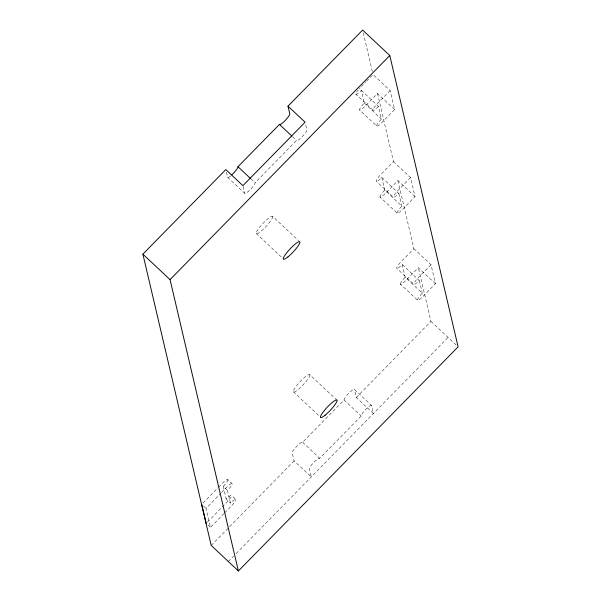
<?xml version="1.0" encoding="UTF-8"?>
<svg xmlns="http://www.w3.org/2000/svg" width="601" height="601" viewBox="0 0 601 601"><rect width="100%" height="100%" fill="white"/><g stroke="black" fill="none" stroke-linecap="round" stroke-linejoin="round"><path stroke-width="0.45" stroke-dasharray="3 2.25" d="M226.412 172.156L227.614 177.28L244.72 193.327A7.452 1.367 -46.8 0 0 250.271 189.623A7.452 1.367 -46.8 0 0 255.087 182.757L296.541 140.469A7.452 1.367 -46.8 0 0 302.1 136.765A7.452 1.367 -46.8 0 0 306.908 129.899L305.503 123.911M361.269 86.544L365.851 81.871M366.505 81.203L373.048 74.532L390.162 90.571L394.609 109.555L382.176 122.236A7.452 1.367 -46.8 0 1 376.624 125.94L359.511 109.893A7.452 1.367 -46.8 0 1 364.326 103.026L361.359 90.383A7.452 1.367 -46.8 0 1 356.077 94.312A7.452 1.367 -46.8 0 1 358.076 90.067M394.609 109.555L377.503 93.508L365.062 106.197A7.452 1.367 -46.8 0 1 359.511 109.893M390.162 90.571L377.721 103.259A7.452 1.367 -46.8 0 0 372.913 110.126L355.807 94.079M377.503 93.508L393.475 161.586L381.034 174.275A7.452 1.367 -46.8 0 0 376.226 181.141L393.332 197.188A7.452 1.367 -46.8 0 0 398.884 193.484L381.778 177.445A7.452 1.367 -46.8 0 1 376.226 181.141M415.036 196.632L397.93 180.593L385.489 193.274A7.452 1.367 -46.8 0 1 379.937 196.978L397.043 213.017A7.452 1.367 -46.8 0 0 402.602 209.321L415.036 196.632L410.581 177.633L393.475 161.586M410.581 177.633L398.14 190.314A7.452 1.367 -46.8 0 0 393.332 197.188M397.93 180.593L413.894 248.671L401.46 261.36A7.452 1.367 -46.8 0 0 396.645 268.226L413.758 284.265A7.452 1.367 -46.8 0 0 419.31 280.562L402.204 264.523A7.452 1.367 -46.8 0 1 396.645 268.226M435.462 283.71L418.356 267.67L405.915 280.359A7.452 1.367 -46.8 0 1 400.364 284.055L417.47 300.102A7.452 1.367 -46.8 0 0 423.021 296.398L435.462 283.71L431.007 264.71L413.894 248.671M431.007 264.71L418.566 277.399A7.452 1.367 -46.8 0 0 413.758 284.265M203.04 503.045L217.945 487.854M218.591 487.193L222.475 483.227A7.452 1.367 -46.8 0 1 227.892 479.666L232.174 483.677A7.452 1.367 -46.8 0 1 227.494 490.401L230.468 503.067A7.452 1.367 -46.8 0 1 235.885 499.506L231.61 495.494M224.083 513.502L210.478 527.377L206.023 508.378L220.92 493.181M221.574 492.519L226.75 487.238A7.452 1.367 -46.8 0 1 232.174 483.677M207.503 522.044L228.23 500.821A7.452 1.367 -46.8 0 0 231.513 495.337A7.452 1.367 -46.8 0 0 226.186 499.063L230.468 503.067M224.729 512.841L231.212 506.237A7.452 1.367 -46.8 0 0 235.885 499.506M371.538 405.465A7.452 1.367 -46.8 0 0 365.986 409.168A7.452 1.367 -46.8 0 0 361.178 416.035L319.717 458.323A7.452 1.367 -46.8 0 0 314.165 462.026A7.452 1.367 -46.8 0 0 309.357 468.893L311.243 476.939L294.129 460.892L292.244 452.853A7.452 1.367 -46.8 0 1 297.059 445.98A7.452 1.367 -46.8 0 1 302.611 442.276L344.065 399.996A7.452 1.367 -46.8 0 1 348.88 393.129A7.452 1.367 -46.8 0 1 354.432 389.425L371.538 405.465L373.431 413.511L356.318 397.464L354.432 389.425M211.214 545.46L294.129 460.892M356.318 397.464L430.947 321.355L418.356 267.67M228.327 561.522L233.579 556.173M236.163 553.513L448.061 337.416M361.359 90.383L378.465 106.422L381.432 119.073A7.452 1.367 -46.8 0 0 376.624 125.94M364.326 103.026L381.432 119.073M381.778 177.445L384.745 190.111L401.859 206.151A7.452 1.367 -46.8 0 0 397.043 213.017M292.439 136.622L296.541 140.469M402.204 264.523L405.172 277.189L422.278 293.235A7.452 1.367 -46.8 0 0 417.47 300.102M430.947 321.355L456.768 345.59M250.978 178.903L255.087 182.757M272.771 216.495A11.93 2.179 -46.8 0 1 260.849 231.37A11.93 2.179 -46.8 0 1 259.82 226.983A11.93 2.179 -46.8 0 1 272.771 216.495L298.577 240.685M256.191 233.406L283.349 258.873M344.065 399.996L361.178 416.035M309.906 374.821A11.93 2.179 -46.8 0 1 297.983 389.703A11.93 2.179 -46.8 0 1 296.954 385.316A11.93 2.179 -46.8 0 1 309.906 374.821L337.071 400.289M293.326 391.739L320.483 417.207M302.611 442.276L319.717 458.323M227.892 479.666A7.452 1.367 -46.8 0 1 223.219 486.389L227.494 490.401M203.581 506.087L206.023 508.378M208.036 525.086L210.478 527.377M363.259 32.77L372.41 71.804M398.884 193.484L401.859 206.151M419.31 280.562L422.278 293.235M243.12 186.483L244.72 193.327M223.219 486.389L226.186 499.063M378.465 106.422A7.452 1.367 -46.8 0 1 372.913 110.126M359.285 88.632A7.452 1.367 -46.8 0 1 360.164 87.678M379.937 196.978A7.452 1.367 -46.8 0 1 384.745 190.111M400.364 284.055A7.452 1.367 -46.8 0 1 405.172 277.189M230.529 176.01A7.452 1.367 -46.8 0 1 227.614 177.28"/><path stroke-width="0.9" d="M142.888 254.155L225.811 169.587L242.917 185.634L305.105 122.206L287.992 106.159L362.621 30.05L389.779 55.517L458.112 346.845L238.379 570.95L211.214 545.46L142.888 254.155L170.053 279.623L238.379 570.95M231.813 174.891A7.452 1.367 -46.8 0 0 237.973 166.71L279.435 124.43A7.452 1.367 -46.8 0 0 284.987 120.726A7.452 1.367 -46.8 0 0 289.802 113.859L287.992 106.159M170.053 279.623L389.779 55.517M279.435 124.43L291.755 135.976M237.973 166.71L250.294 178.264M201.748 504.367L206.203 523.366M325.149 415.171A11.93 2.179 -46.8 0 0 337.071 400.289A11.93 2.179 -46.8 0 0 324.119 410.783A11.93 2.179 -46.8 0 0 325.149 415.171M288.007 256.845A11.93 2.179 -46.8 0 0 299.929 241.963A11.93 2.179 -46.8 0 0 286.977 252.45A11.93 2.179 -46.8 0 0 288.007 256.845"/></g></svg>
